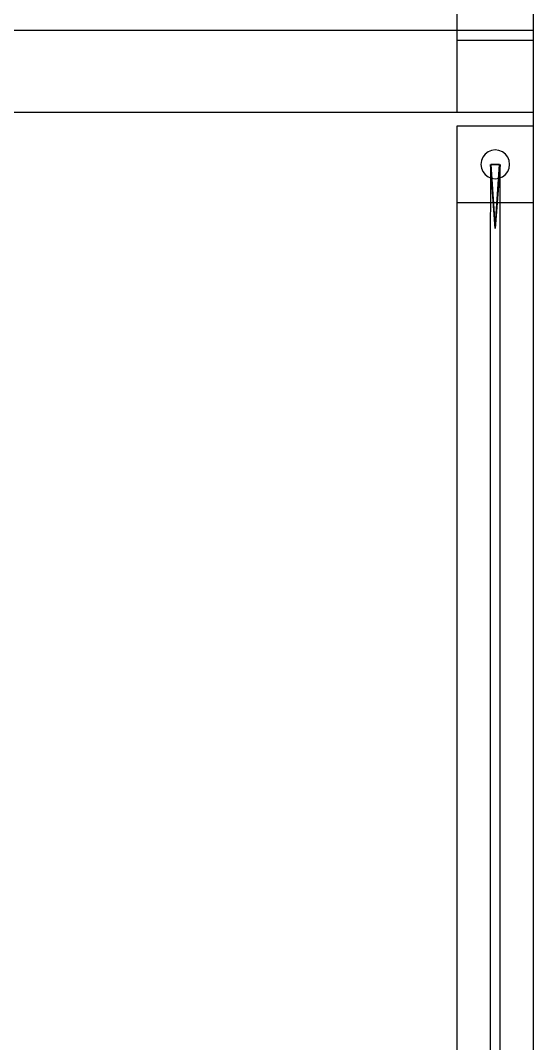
# Model space of a CAD drawing. Header units: millimetres. Extents: x -28.2 to 24.3, y -24.8 to 12.4.
# Drawn here: x 0.17 to 0.511, y -3.668 to -2.99 of the extents above; entities that cross this region are included whole.
import ezdxf

# ---------------------------------------------------------------- set-up
doc = ezdxf.new("R2010")
doc.units = ezdxf.units.MM
doc.layers.add('BUILDINGELEMENTPROXY', color=8, linetype='Continuous')

msp = doc.modelspace()

# ---------------------------------------------------------------- linework, layer by layer
at = {"layer": 'BUILDINGELEMENTPROXY'}
for p, q in [((0.45998, -1.05629, 4.56187), (0.45998, -3.05045, 3.30061)), ((0.51078, -3.05045, 3.30061), (0.51078, -1.05629, 4.56187)), ((0.51078, -3.05045, 2.43207), (0.51078, -2.72045, 2.43207)), ((0.45998, -2.95189, 3.28932), (0.45998, -3.00269, 3.28932)), ((0.51078, -3.00269, 3.28932), (0.51078, -2.95189, 3.28932)), ((0.51078, -2.99609, 2.25773), (-0.58922, -2.99609, 2.25773)), ((0.51078, -4.11609, 2.25773), (0.51078, -2.99609, 2.25773)), ((0.45998, -3.00269, 3.28932), (0.51078, -3.00269, 3.28932)), ((-0.58922, -3.05045, 2.43207), (0.51078, -3.05045, 2.43207)), ((0.45998, -3.05045, 3.30061), (0.51078, -3.05045, 3.30061)), ((0.51078, -3.05959, 3.19118), (0.45998, -3.05959, 3.19118)), ((0.45998, -3.05959, 3.19118), (0.45998, -3.11039, 3.19118)), ((0.51078, -3.05959, 3.24833), (0.45998, -3.05959, 3.24833)), ((0.45998, -3.05959, 3.24833), (0.45998, -4.11609, 3.24833)), ((0.51078, -3.11039, 3.19118), (0.51078, -3.05959, 3.19118)), ((0.51078, -4.11609, 3.24833), (0.51078, -3.05959, 3.24833)), ((0.47713, -3.08023, 3.2369), (0.47617, -3.08252, 3.2369)), ((0.47864, -3.07825, 3.2369), (0.47713, -3.08023, 3.2369)), ((0.48061, -3.07674, 3.2369), (0.47864, -3.07825, 3.2369)), ((0.48291, -3.07579, 3.2369), (0.48061, -3.07674, 3.2369)), ((0.48538, -3.07546, 3.2369), (0.48291, -3.07579, 3.2369)), ((0.48784, -3.07579, 3.2369), (0.48538, -3.07546, 3.2369)), ((0.49014, -3.07674, 3.2369), (0.48784, -3.07579, 3.2369)), ((0.49211, -3.07825, 3.2369), (0.49014, -3.07674, 3.2369)), ((0.49362, -3.08023, 3.2369), (0.49211, -3.07825, 3.2369)), ((0.49458, -3.08252, 3.2369), (0.49362, -3.08023, 3.2369)), ((0.47617, -3.08252, 3.2369), (0.47585, -3.08499, 3.2369)), ((0.47585, -3.08499, 3.2369), (0.47617, -3.08745, 3.2369)), ((0.47617, -3.08745, 3.2369), (0.47713, -3.08975, 3.2369)), ((0.48219, -3.08499, 2.34088), (0.48207, -3.14844, 2.34002)), ((0.48219, -3.08499, 3.05868), (0.48207, -3.14844, 3.05783)), ((0.48219, -3.08499, 2.42038), (0.48207, -3.14844, 2.41953)), ((0.48219, -3.08499, 2.50623), (0.48207, -3.14844, 2.50538)), ((0.48219, -3.08499, 2.58243), (0.48207, -3.14844, 2.58158)), ((0.48219, -3.08499, 2.66498), (0.48207, -3.14844, 2.66413)), ((0.48219, -3.08499, 2.74118), (0.48207, -3.14844, 2.74033)), ((0.48219, -3.08499, 2.82043), (0.48207, -3.14844, 2.81958)), ((0.48219, -3.08499, 2.90323), (0.48207, -3.14844, 2.90238)), ((0.48219, -3.08499, 2.97918), (0.48207, -3.14844, 2.97833)), ((0.48538, -3.12745, 2.34333), (0.48219, -3.08499, 2.34088)), ((0.48538, -3.12745, 3.06113), (0.48219, -3.08499, 3.05868)), ((0.48538, -3.12745, 2.42283), (0.48219, -3.08499, 2.42038)), ((0.48538, -3.12745, 2.50868), (0.48219, -3.08499, 2.50623)), ((0.48538, -3.12745, 2.58488), (0.48219, -3.08499, 2.58243)), ((0.48538, -3.12745, 2.66743), (0.48219, -3.08499, 2.66498)), ((0.48538, -3.12745, 2.74363), (0.48219, -3.08499, 2.74118)), ((0.48538, -3.12745, 2.82288), (0.48219, -3.08499, 2.82043)), ((0.48538, -3.12745, 2.90568), (0.48219, -3.08499, 2.90323)), ((0.48538, -3.12745, 2.98163), (0.48219, -3.08499, 2.97918)), ((0.48304, -3.08499, 3.06016), (0.48252, -3.08499, 3.05948)), ((0.48252, -3.08499, 3.05948), (0.48538, -3.12745, 3.06113)), ((0.48304, -3.08499, 2.42186), (0.48252, -3.08499, 2.42118)), ((0.48252, -3.08499, 2.42118), (0.48538, -3.12745, 2.42283)), ((0.48304, -3.08499, 2.50771), (0.48252, -3.08499, 2.50703)), ((0.48252, -3.08499, 2.50703), (0.48538, -3.12745, 2.50868)), ((0.48304, -3.08499, 2.58391), (0.48252, -3.08499, 2.58323)), ((0.48252, -3.08499, 2.58323), (0.48538, -3.12745, 2.58488)), ((0.48304, -3.08499, 2.74266), (0.48252, -3.08499, 2.74198)), ((0.48252, -3.08499, 2.74198), (0.48538, -3.12745, 2.74363)), ((0.48304, -3.08499, 2.82191), (0.48252, -3.08499, 2.82123)), ((0.48252, -3.08499, 2.82123), (0.48538, -3.12745, 2.82288)), ((0.48304, -3.08499, 2.90471), (0.48252, -3.08499, 2.90403)), ((0.48252, -3.08499, 2.90403), (0.48538, -3.12745, 2.90568)), ((0.48304, -3.08499, 2.98066), (0.48252, -3.08499, 2.97998)), ((0.48252, -3.08499, 2.97998), (0.48538, -3.12745, 2.98163)), ((0.48372, -3.08499, 2.34288), (0.48304, -3.08499, 2.34236)), ((0.48304, -3.08499, 2.34236), (0.48703, -3.08499, 2.34288)), ((0.48372, -3.08499, 2.34288), (0.48304, -3.08499, 2.34236)), ((0.48304, -3.08499, 2.34236), (0.48771, -3.08499, 2.34236)), ((0.48372, -3.08499, 3.06069), (0.48304, -3.08499, 3.06016)), ((0.48372, -3.08499, 2.42239), (0.48304, -3.08499, 2.42186)), ((0.48372, -3.08499, 2.50824), (0.48304, -3.08499, 2.50771)), ((0.48372, -3.08499, 2.58444), (0.48304, -3.08499, 2.58391)), ((0.48372, -3.08499, 2.66699), (0.48304, -3.08499, 2.66646)), ((0.48304, -3.08499, 2.66646), (0.48703, -3.08499, 2.66699)), ((0.48372, -3.08499, 2.66699), (0.48304, -3.08499, 2.66646)), ((0.48304, -3.08499, 2.66646), (0.48771, -3.08499, 2.66646)), ((0.48372, -3.08499, 2.74319), (0.48304, -3.08499, 2.74266)), ((0.48372, -3.08499, 2.82244), (0.48304, -3.08499, 2.82191)), ((0.48372, -3.08499, 2.90524), (0.48304, -3.08499, 2.90471)), ((0.48372, -3.08499, 2.98119), (0.48304, -3.08499, 2.98066)), ((0.48452, -3.08499, 2.34321), (0.48372, -3.08499, 2.34288)), ((0.48452, -3.08499, 2.34321), (0.48372, -3.08499, 2.34288)), ((0.48452, -3.08499, 3.06102), (0.48372, -3.08499, 3.06069)), ((0.48452, -3.08499, 2.42272), (0.48372, -3.08499, 2.42239)), ((0.48452, -3.08499, 2.50857), (0.48372, -3.08499, 2.50824)), ((0.48452, -3.08499, 2.58477), (0.48372, -3.08499, 2.58444)), ((0.48452, -3.08499, 2.66732), (0.48372, -3.08499, 2.66699)), ((0.48452, -3.08499, 2.66732), (0.48372, -3.08499, 2.66699)), ((0.48452, -3.08499, 2.74352), (0.48372, -3.08499, 2.74319)), ((0.48452, -3.08499, 2.82277), (0.48372, -3.08499, 2.82244)), ((0.48452, -3.08499, 2.90557), (0.48372, -3.08499, 2.90524)), ((0.48452, -3.08499, 2.98152), (0.48372, -3.08499, 2.98119)), ((0.48623, -3.08499, 2.34321), (0.48452, -3.08499, 2.34321)), ((0.48623, -3.08499, 2.34321), (0.48452, -3.08499, 2.34321)), ((0.48623, -3.08499, 3.06102), (0.48452, -3.08499, 3.06102)), ((0.48623, -3.08499, 2.42272), (0.48452, -3.08499, 2.42272)), ((0.48623, -3.08499, 2.50857), (0.48452, -3.08499, 2.50857)), ((0.48623, -3.08499, 2.58477), (0.48452, -3.08499, 2.58477)), ((0.48623, -3.08499, 2.66732), (0.48452, -3.08499, 2.66732)), ((0.48623, -3.08499, 2.66732), (0.48452, -3.08499, 2.66732)), ((0.48623, -3.08499, 2.74352), (0.48452, -3.08499, 2.74352)), ((0.48623, -3.08499, 2.82277), (0.48452, -3.08499, 2.82277)), ((0.48623, -3.08499, 2.90557), (0.48452, -3.08499, 2.90557)), ((0.48623, -3.08499, 2.98152), (0.48452, -3.08499, 2.98152)), ((0.48856, -3.08499, 2.34088), (0.48538, -3.12745, 2.34333)), ((0.48856, -3.08499, 3.05868), (0.48538, -3.12745, 3.06113)), ((0.48538, -3.12745, 3.06113), (0.48823, -3.08499, 3.05948)), ((0.48856, -3.08499, 2.42038), (0.48538, -3.12745, 2.42283)), ((0.48538, -3.12745, 2.42283), (0.48823, -3.08499, 2.42118)), ((0.48856, -3.08499, 2.50623), (0.48538, -3.12745, 2.50868)), ((0.48538, -3.12745, 2.50868), (0.48823, -3.08499, 2.50703)), ((0.48856, -3.08499, 2.58243), (0.48538, -3.12745, 2.58488)), ((0.48538, -3.12745, 2.58488), (0.48823, -3.08499, 2.58323)), ((0.48856, -3.08499, 2.66498), (0.48538, -3.12745, 2.66743)), ((0.48856, -3.08499, 2.74118), (0.48538, -3.12745, 2.74363)), ((0.48538, -3.12745, 2.74363), (0.48823, -3.08499, 2.74198)), ((0.48856, -3.08499, 2.82043), (0.48538, -3.12745, 2.82288)), ((0.48538, -3.12745, 2.82288), (0.48823, -3.08499, 2.82123)), ((0.48856, -3.08499, 2.90323), (0.48538, -3.12745, 2.90568)), ((0.48538, -3.12745, 2.90568), (0.48823, -3.08499, 2.90403)), ((0.48856, -3.08499, 2.97918), (0.48538, -3.12745, 2.98163)), ((0.48538, -3.12745, 2.98163), (0.48823, -3.08499, 2.97998)), ((0.48703, -3.08499, 2.34288), (0.48623, -3.08499, 2.34321)), ((0.48703, -3.08499, 2.34288), (0.48623, -3.08499, 2.34321)), ((0.48703, -3.08499, 3.06069), (0.48623, -3.08499, 3.06102)), ((0.48703, -3.08499, 2.42239), (0.48623, -3.08499, 2.42272)), ((0.48703, -3.08499, 2.50824), (0.48623, -3.08499, 2.50857)), ((0.48703, -3.08499, 2.58444), (0.48623, -3.08499, 2.58477)), ((0.48703, -3.08499, 2.66699), (0.48623, -3.08499, 2.66732)), ((0.48703, -3.08499, 2.66699), (0.48623, -3.08499, 2.66732)), ((0.48703, -3.08499, 2.74319), (0.48623, -3.08499, 2.74352)), ((0.48703, -3.08499, 2.82244), (0.48623, -3.08499, 2.82277)), ((0.48703, -3.08499, 2.90524), (0.48623, -3.08499, 2.90557)), ((0.48703, -3.08499, 2.98119), (0.48623, -3.08499, 2.98152)), ((0.48771, -3.08499, 2.34236), (0.48703, -3.08499, 2.34288)), ((0.48771, -3.08499, 3.06016), (0.48703, -3.08499, 3.06069)), ((0.48771, -3.08499, 2.42186), (0.48703, -3.08499, 2.42239)), ((0.48771, -3.08499, 2.50771), (0.48703, -3.08499, 2.50824)), ((0.48771, -3.08499, 2.58391), (0.48703, -3.08499, 2.58444)), ((0.48771, -3.08499, 2.66646), (0.48703, -3.08499, 2.66699)), ((0.48771, -3.08499, 2.74266), (0.48703, -3.08499, 2.74319)), ((0.48771, -3.08499, 2.82191), (0.48703, -3.08499, 2.82244)), ((0.48771, -3.08499, 2.90471), (0.48703, -3.08499, 2.90524)), ((0.48771, -3.08499, 2.98066), (0.48703, -3.08499, 2.98119)), ((0.48823, -3.08499, 3.05948), (0.48771, -3.08499, 3.06016)), ((0.48823, -3.08499, 2.42118), (0.48771, -3.08499, 2.42186)), ((0.48823, -3.08499, 2.50703), (0.48771, -3.08499, 2.50771)), ((0.48823, -3.08499, 2.58323), (0.48771, -3.08499, 2.58391)), ((0.48823, -3.08499, 2.74198), (0.48771, -3.08499, 2.74266)), ((0.48823, -3.08499, 2.82123), (0.48771, -3.08499, 2.82191)), ((0.48823, -3.08499, 2.90403), (0.48771, -3.08499, 2.90471)), ((0.48823, -3.08499, 2.97998), (0.48771, -3.08499, 2.98066)), ((0.48868, -3.14844, 2.34002), (0.48856, -3.08499, 2.34088)), ((0.48868, -3.14844, 3.05783), (0.48856, -3.08499, 3.05868)), ((0.48868, -3.14844, 2.41953), (0.48856, -3.08499, 2.42038)), ((0.48868, -3.14844, 2.50538), (0.48856, -3.08499, 2.50623)), ((0.48868, -3.14844, 2.58158), (0.48856, -3.08499, 2.58243)), ((0.48868, -3.14844, 2.66413), (0.48856, -3.08499, 2.66498)), ((0.48868, -3.14844, 2.74033), (0.48856, -3.08499, 2.74118)), ((0.48868, -3.14844, 2.81958), (0.48856, -3.08499, 2.82043)), ((0.48868, -3.14844, 2.90238), (0.48856, -3.08499, 2.90323)), ((0.48868, -3.14844, 2.97833), (0.48856, -3.08499, 2.97918)), ((0.49362, -3.08975, 3.2369), (0.49458, -3.08745, 3.2369)), ((0.4949, -3.08499, 3.2369), (0.49458, -3.08252, 3.2369)), ((0.49458, -3.08745, 3.2369), (0.4949, -3.08499, 3.2369)), ((0.47713, -3.08975, 3.2369), (0.47864, -3.09172, 3.2369)), ((0.47864, -3.09172, 3.2369), (0.48061, -3.09324, 3.2369)), ((0.48061, -3.09324, 3.2369), (0.48291, -3.09419, 3.2369)), ((0.48291, -3.09419, 3.2369), (0.48538, -3.09451, 3.2369)), ((0.48538, -3.09451, 3.2369), (0.48784, -3.09419, 3.2369)), ((0.48784, -3.09419, 3.2369), (0.49014, -3.09324, 3.2369)), ((0.49014, -3.09324, 3.2369), (0.49211, -3.09172, 3.2369)), ((0.49211, -3.09172, 3.2369), (0.49362, -3.08975, 3.2369)), ((0.45998, -3.11039, 3.19118), (0.51078, -3.11039, 3.19118)), ((0.48207, -3.14844, 2.34002), (0.48207, -3.21189, 2.34002)), ((0.48207, -3.14844, 3.05783), (0.48207, -3.21189, 3.05783)), ((0.48207, -3.14844, 2.41953), (0.48207, -3.21189, 2.41953)), ((0.48207, -3.14844, 2.50538), (0.48207, -3.21189, 2.50538)), ((0.48207, -3.14844, 2.58158), (0.48207, -3.21189, 2.58158)), ((0.48207, -3.14844, 2.66413), (0.48207, -3.21189, 2.66413)), ((0.48207, -3.14844, 2.74033), (0.48207, -3.21189, 2.74033)), ((0.48207, -3.14844, 2.81958), (0.48207, -3.21189, 2.81958)), ((0.48207, -3.14844, 2.90238), (0.48207, -3.21189, 2.90238)), ((0.48207, -3.14844, 2.97833), (0.48207, -3.21189, 2.97833)), ((0.48868, -3.21189, 2.34002), (0.48868, -3.14844, 2.34002)), ((0.48868, -3.21189, 3.05783), (0.48868, -3.14844, 3.05783)), ((0.48868, -3.21189, 2.41953), (0.48868, -3.14844, 2.41953)), ((0.48868, -3.21189, 2.50538), (0.48868, -3.14844, 2.50538)), ((0.48868, -3.21189, 2.58158), (0.48868, -3.14844, 2.58158)), ((0.48868, -3.21189, 2.66413), (0.48868, -3.14844, 2.66413)), ((0.48868, -3.21189, 2.74033), (0.48868, -3.14844, 2.74033)), ((0.48868, -3.21189, 2.81958), (0.48868, -3.14844, 2.81958)), ((0.48868, -3.21189, 2.90238), (0.48868, -3.14844, 2.90238)), ((0.48868, -3.21189, 2.97833), (0.48868, -3.14844, 2.97833)), ((0.48207, -3.21189, 2.34002), (0.48207, -3.27534, 2.34002)), ((0.48207, -3.21189, 3.05783), (0.48207, -3.27534, 3.05783)), ((0.48207, -3.21189, 2.41953), (0.48207, -3.27534, 2.41953)), ((0.48207, -3.21189, 2.50538), (0.48207, -3.27534, 2.50538)), ((0.48207, -3.21189, 2.58158), (0.48207, -3.27534, 2.58158)), ((0.48207, -3.21189, 2.66413), (0.48207, -3.27534, 2.66413)), ((0.48207, -3.21189, 2.74033), (0.48207, -3.27534, 2.74033)), ((0.48207, -3.21189, 2.81958), (0.48207, -3.27534, 2.81958)), ((0.48207, -3.21189, 2.90238), (0.48207, -3.27534, 2.90238)), ((0.48207, -3.21189, 2.97833), (0.48207, -3.27534, 2.97833)), ((0.48868, -3.27297, 2.34002), (0.48868, -3.21189, 2.34002)), ((0.48868, -3.27297, 3.05783), (0.48868, -3.21189, 3.05783)), ((0.48868, -3.27297, 2.41953), (0.48868, -3.21189, 2.41953)), ((0.48868, -3.27297, 2.50538), (0.48868, -3.21189, 2.50538)), ((0.48868, -3.27297, 2.58158), (0.48868, -3.21189, 2.58158)), ((0.48868, -3.27297, 2.66413), (0.48868, -3.21189, 2.66413)), ((0.48868, -3.27297, 2.74033), (0.48868, -3.21189, 2.74033)), ((0.48868, -3.27297, 2.81958), (0.48868, -3.21189, 2.81958)), ((0.48868, -3.27297, 2.90238), (0.48868, -3.21189, 2.90238)), ((0.48868, -3.27297, 2.97833), (0.48868, -3.21189, 2.97833)), ((0.48207, -3.27534, 2.34002), (0.48207, -3.33879, 2.34002)), ((0.48207, -3.27534, 3.05783), (0.48207, -3.33879, 3.05783)), ((0.48207, -3.27534, 2.41953), (0.48207, -3.33879, 2.41953)), ((0.48207, -3.27534, 2.50538), (0.48207, -3.33879, 2.50538)), ((0.48207, -3.27534, 2.58158), (0.48207, -3.33879, 2.58158)), ((0.48207, -3.27534, 2.66413), (0.48207, -3.33879, 2.66413)), ((0.48207, -3.27534, 2.74033), (0.48207, -3.33879, 2.74033)), ((0.48207, -3.27534, 2.81958), (0.48207, -3.33879, 2.81958)), ((0.48207, -3.27534, 2.90238), (0.48207, -3.33879, 2.90238)), ((0.48207, -3.27534, 2.97833), (0.48207, -3.33879, 2.97833)), ((0.48868, -3.27415, 2.34002), (0.48868, -3.27297, 2.34002)), ((0.48868, -3.27415, 3.05783), (0.48868, -3.27297, 3.05783)), ((0.48868, -3.27415, 2.41953), (0.48868, -3.27297, 2.41953)), ((0.48868, -3.27415, 2.50538), (0.48868, -3.27297, 2.50538)), ((0.48868, -3.27415, 2.58158), (0.48868, -3.27297, 2.58158)), ((0.48868, -3.27415, 2.66413), (0.48868, -3.27297, 2.66413)), ((0.48868, -3.27415, 2.74033), (0.48868, -3.27297, 2.74033)), ((0.48868, -3.27415, 2.81958), (0.48868, -3.27297, 2.81958)), ((0.48868, -3.27415, 2.90238), (0.48868, -3.27297, 2.90238)), ((0.48868, -3.27415, 2.97833), (0.48868, -3.27297, 2.97833)), ((0.48868, -3.33404, 2.34002), (0.48868, -3.27415, 2.34002)), ((0.48868, -3.33404, 3.05783), (0.48868, -3.27415, 3.05783)), ((0.48868, -3.33404, 2.41953), (0.48868, -3.27415, 2.41953)), ((0.48868, -3.33404, 2.50538), (0.48868, -3.27415, 2.50538)), ((0.48868, -3.33404, 2.58158), (0.48868, -3.27415, 2.58158)), ((0.48868, -3.33404, 2.66413), (0.48868, -3.27415, 2.66413)), ((0.48868, -3.33404, 2.74033), (0.48868, -3.27415, 2.74033)), ((0.48868, -3.33404, 2.81958), (0.48868, -3.27415, 2.81958)), ((0.48868, -3.33404, 2.90238), (0.48868, -3.27415, 2.90238)), ((0.48868, -3.33404, 2.97833), (0.48868, -3.27415, 2.97833)), ((0.48207, -3.33879, 2.34002), (0.48207, -3.40105, 2.34002)), ((0.48207, -3.33879, 3.05783), (0.48207, -3.40105, 3.05783)), ((0.48207, -3.33879, 2.41953), (0.48207, -3.40105, 2.41953)), ((0.48207, -3.33879, 2.50538), (0.48207, -3.40105, 2.50538)), ((0.48207, -3.33879, 2.58158), (0.48207, -3.40105, 2.58158)), ((0.48207, -3.33879, 2.66413), (0.48207, -3.40105, 2.66413)), ((0.48207, -3.33879, 2.74033), (0.48207, -3.40105, 2.74033)), ((0.48207, -3.33879, 2.81958), (0.48207, -3.40105, 2.81958)), ((0.48207, -3.33879, 2.90238), (0.48207, -3.40105, 2.90238)), ((0.48207, -3.33879, 2.97833), (0.48207, -3.40105, 2.97833)), ((0.48868, -3.33641, 2.34002), (0.48868, -3.33404, 2.34002)), ((0.48868, -3.33641, 3.05783), (0.48868, -3.33404, 3.05783)), ((0.48868, -3.33641, 2.41953), (0.48868, -3.33404, 2.41953)), ((0.48868, -3.33641, 2.50538), (0.48868, -3.33404, 2.50538)), ((0.48868, -3.33641, 2.58158), (0.48868, -3.33404, 2.58158)), ((0.48868, -3.33641, 2.66413), (0.48868, -3.33404, 2.66413)), ((0.48868, -3.33641, 2.74033), (0.48868, -3.33404, 2.74033)), ((0.48868, -3.33641, 2.81958), (0.48868, -3.33404, 2.81958)), ((0.48868, -3.33641, 2.90238), (0.48868, -3.33404, 2.90238)), ((0.48868, -3.33641, 2.97833), (0.48868, -3.33404, 2.97833)), ((0.48868, -3.39631, 2.34002), (0.48868, -3.33641, 2.34002)), ((0.48868, -3.39631, 3.05783), (0.48868, -3.33641, 3.05783)), ((0.48868, -3.39631, 2.41953), (0.48868, -3.33641, 2.41953)), ((0.48868, -3.39631, 2.50538), (0.48868, -3.33641, 2.50538)), ((0.48868, -3.39631, 2.58158), (0.48868, -3.33641, 2.58158)), ((0.48868, -3.39631, 2.66413), (0.48868, -3.33641, 2.66413)), ((0.48868, -3.39631, 2.74033), (0.48868, -3.33641, 2.74033)), ((0.48868, -3.39631, 2.81958), (0.48868, -3.33641, 2.81958)), ((0.48868, -3.39631, 2.90238), (0.48868, -3.33641, 2.90238)), ((0.48868, -3.39631, 2.97833), (0.48868, -3.33641, 2.97833)), ((0.48868, -3.39927, 2.34002), (0.48868, -3.39631, 2.34002)), ((0.48868, -3.39927, 3.05783), (0.48868, -3.39631, 3.05783)), ((0.48868, -3.39927, 2.41953), (0.48868, -3.39631, 2.41953)), ((0.48868, -3.39927, 2.50538), (0.48868, -3.39631, 2.50538)), ((0.48868, -3.39927, 2.58158), (0.48868, -3.39631, 2.58158)), ((0.48868, -3.39927, 2.66413), (0.48868, -3.39631, 2.66413)), ((0.48868, -3.39927, 2.74033), (0.48868, -3.39631, 2.74033)), ((0.48868, -3.39927, 2.81958), (0.48868, -3.39631, 2.81958)), ((0.48868, -3.39927, 2.90238), (0.48868, -3.39631, 2.90238)), ((0.48868, -3.39927, 2.97833), (0.48868, -3.39631, 2.97833)), ((0.48868, -3.45857, 2.34002), (0.48868, -3.39927, 2.34002)), ((0.48868, -3.45857, 3.05783), (0.48868, -3.39927, 3.05783)), ((0.48868, -3.45857, 2.41953), (0.48868, -3.39927, 2.41953)), ((0.48868, -3.45857, 2.50538), (0.48868, -3.39927, 2.50538)), ((0.48868, -3.45857, 2.58158), (0.48868, -3.39927, 2.58158)), ((0.48868, -3.45857, 2.66413), (0.48868, -3.39927, 2.66413)), ((0.48868, -3.45857, 2.74033), (0.48868, -3.39927, 2.74033)), ((0.48868, -3.45857, 2.81958), (0.48868, -3.39927, 2.81958)), ((0.48868, -3.45857, 2.90238), (0.48868, -3.39927, 2.90238)), ((0.48868, -3.45857, 2.97833), (0.48868, -3.39927, 2.97833)), ((0.48207, -3.40105, 2.34002), (0.48207, -3.40224, 2.34002)), ((0.48207, -3.40105, 3.05783), (0.48207, -3.40224, 3.05783)), ((0.48207, -3.40105, 2.41953), (0.48207, -3.40224, 2.41953)), ((0.48207, -3.40105, 2.50538), (0.48207, -3.40224, 2.50538)), ((0.48207, -3.40105, 2.58158), (0.48207, -3.40224, 2.58158)), ((0.48207, -3.40105, 2.66413), (0.48207, -3.40224, 2.66413)), ((0.48207, -3.40105, 2.74033), (0.48207, -3.40224, 2.74033)), ((0.48207, -3.40105, 2.81958), (0.48207, -3.40224, 2.81958)), ((0.48207, -3.40105, 2.90238), (0.48207, -3.40224, 2.90238)), ((0.48207, -3.40105, 2.97833), (0.48207, -3.40224, 2.97833)), ((0.48207, -3.40224, 2.34002), (0.48207, -3.46331, 2.34002)), ((0.48207, -3.40224, 3.05783), (0.48207, -3.46331, 3.05783)), ((0.48207, -3.40224, 2.41953), (0.48207, -3.46331, 2.41953)), ((0.48207, -3.40224, 2.50538), (0.48207, -3.46331, 2.50538)), ((0.48207, -3.40224, 2.58158), (0.48207, -3.46331, 2.58158)), ((0.48207, -3.40224, 2.66413), (0.48207, -3.46331, 2.66413)), ((0.48207, -3.40224, 2.74033), (0.48207, -3.46331, 2.74033)), ((0.48207, -3.40224, 2.81958), (0.48207, -3.46331, 2.81958)), ((0.48207, -3.40224, 2.90238), (0.48207, -3.46331, 2.90238)), ((0.48207, -3.40224, 2.97833), (0.48207, -3.46331, 2.97833)), ((0.48868, -3.46213, 2.34002), (0.48868, -3.45857, 2.34002)), ((0.48868, -3.46213, 3.05783), (0.48868, -3.45857, 3.05783)), ((0.48868, -3.46213, 2.41953), (0.48868, -3.45857, 2.41953)), ((0.48868, -3.46213, 2.50538), (0.48868, -3.45857, 2.50538)), ((0.48868, -3.46213, 2.58158), (0.48868, -3.45857, 2.58158)), ((0.48868, -3.46213, 2.66413), (0.48868, -3.45857, 2.66413)), ((0.48868, -3.46213, 2.74033), (0.48868, -3.45857, 2.74033)), ((0.48868, -3.46213, 2.81958), (0.48868, -3.45857, 2.81958)), ((0.48868, -3.46213, 2.90238), (0.48868, -3.45857, 2.90238)), ((0.48868, -3.46213, 2.97833), (0.48868, -3.45857, 2.97833)), ((0.48207, -3.46331, 2.34002), (0.48207, -3.46568, 2.34002)), ((0.48207, -3.46331, 3.05783), (0.48207, -3.46568, 3.05783)), ((0.48207, -3.46331, 2.41953), (0.48207, -3.46568, 2.41953)), ((0.48207, -3.46331, 2.50538), (0.48207, -3.46568, 2.50538)), ((0.48207, -3.46331, 2.58158), (0.48207, -3.46568, 2.58158)), ((0.48207, -3.46331, 2.66413), (0.48207, -3.46568, 2.66413)), ((0.48207, -3.46331, 2.74033), (0.48207, -3.46568, 2.74033)), ((0.48207, -3.46331, 2.81958), (0.48207, -3.46568, 2.81958)), ((0.48207, -3.46331, 2.90238), (0.48207, -3.46568, 2.90238)), ((0.48207, -3.46331, 2.97833), (0.48207, -3.46568, 2.97833)), ((0.48207, -3.46568, 2.34002), (0.48207, -3.52558, 2.34002)), ((0.48207, -3.46568, 3.05783), (0.48207, -3.52558, 3.05783)), ((0.48207, -3.46568, 2.41953), (0.48207, -3.52558, 2.41953)), ((0.48207, -3.46568, 2.50538), (0.48207, -3.52558, 2.50538)), ((0.48207, -3.46568, 2.58158), (0.48207, -3.52558, 2.58158)), ((0.48207, -3.46568, 2.66413), (0.48207, -3.52558, 2.66413)), ((0.48207, -3.46568, 2.74033), (0.48207, -3.52558, 2.74033)), ((0.48207, -3.46568, 2.81958), (0.48207, -3.52558, 2.81958)), ((0.48207, -3.46568, 2.90238), (0.48207, -3.52558, 2.90238)), ((0.48207, -3.46568, 2.97833), (0.48207, -3.52558, 2.97833)), ((0.48868, -3.52083, 2.34002), (0.48868, -3.46213, 2.34002)), ((0.48868, -3.52083, 3.05783), (0.48868, -3.46213, 3.05783)), ((0.48868, -3.52083, 2.41953), (0.48868, -3.46213, 2.41953)), ((0.48868, -3.52083, 2.50538), (0.48868, -3.46213, 2.50538)), ((0.48868, -3.52083, 2.58158), (0.48868, -3.46213, 2.58158)), ((0.48868, -3.52083, 2.66413), (0.48868, -3.46213, 2.66413)), ((0.48868, -3.52083, 2.74033), (0.48868, -3.46213, 2.74033)), ((0.48868, -3.52083, 2.81958), (0.48868, -3.46213, 2.81958)), ((0.48868, -3.52083, 2.90238), (0.48868, -3.46213, 2.90238)), ((0.48868, -3.52083, 2.97833), (0.48868, -3.46213, 2.97833)), ((0.48868, -3.52498, 2.34002), (0.48868, -3.52083, 2.34002)), ((0.48868, -3.52498, 3.05783), (0.48868, -3.52083, 3.05783)), ((0.48868, -3.52498, 2.41953), (0.48868, -3.52083, 2.41953)), ((0.48868, -3.52498, 2.50538), (0.48868, -3.52083, 2.50538)), ((0.48868, -3.52498, 2.58158), (0.48868, -3.52083, 2.58158)), ((0.48868, -3.52498, 2.66413), (0.48868, -3.52083, 2.66413)), ((0.48868, -3.52498, 2.74033), (0.48868, -3.52083, 2.74033)), ((0.48868, -3.52498, 2.81958), (0.48868, -3.52083, 2.81958)), ((0.48868, -3.52498, 2.90238), (0.48868, -3.52083, 2.90238)), ((0.48868, -3.52498, 2.97833), (0.48868, -3.52083, 2.97833)), ((0.48207, -3.52558, 2.34002), (0.48207, -3.52913, 2.34002)), ((0.48207, -3.52558, 3.05783), (0.48207, -3.52913, 3.05783)), ((0.48207, -3.52558, 2.41953), (0.48207, -3.52913, 2.41953)), ((0.48207, -3.52558, 2.50538), (0.48207, -3.52913, 2.50538)), ((0.48207, -3.52558, 2.58158), (0.48207, -3.52913, 2.58158)), ((0.48207, -3.52558, 2.66413), (0.48207, -3.52913, 2.66413)), ((0.48207, -3.52558, 2.74033), (0.48207, -3.52913, 2.74033)), ((0.48207, -3.52558, 2.81958), (0.48207, -3.52913, 2.81958)), ((0.48207, -3.52558, 2.90238), (0.48207, -3.52913, 2.90238)), ((0.48207, -3.52558, 2.97833), (0.48207, -3.52913, 2.97833)), ((0.48207, -3.52913, 2.34002), (0.48207, -3.58784, 2.34002)), ((0.48207, -3.52913, 3.05783), (0.48207, -3.58784, 3.05783)), ((0.48207, -3.52913, 2.41953), (0.48207, -3.58784, 2.41953)), ((0.48207, -3.52913, 2.50538), (0.48207, -3.58784, 2.50538)), ((0.48207, -3.52913, 2.58158), (0.48207, -3.58784, 2.58158)), ((0.48207, -3.52913, 2.66413), (0.48207, -3.58784, 2.66413)), ((0.48207, -3.52913, 2.74033), (0.48207, -3.58784, 2.74033)), ((0.48207, -3.52913, 2.81958), (0.48207, -3.58784, 2.81958)), ((0.48207, -3.52913, 2.90238), (0.48207, -3.58784, 2.90238)), ((0.48207, -3.52913, 2.97833), (0.48207, -3.58784, 2.97833)), ((0.48868, -3.5831, 2.34002), (0.48868, -3.52498, 2.34002)), ((0.48868, -3.5831, 3.05783), (0.48868, -3.52498, 3.05783)), ((0.48868, -3.5831, 2.41953), (0.48868, -3.52498, 2.41953)), ((0.48868, -3.5831, 2.50538), (0.48868, -3.52498, 2.50538)), ((0.48868, -3.5831, 2.58158), (0.48868, -3.52498, 2.58158)), ((0.48868, -3.5831, 2.66413), (0.48868, -3.52498, 2.66413)), ((0.48868, -3.5831, 2.74033), (0.48868, -3.52498, 2.74033)), ((0.48868, -3.5831, 2.81958), (0.48868, -3.52498, 2.81958)), ((0.48868, -3.5831, 2.90238), (0.48868, -3.52498, 2.90238)), ((0.48868, -3.5831, 2.97833), (0.48868, -3.52498, 2.97833)), ((0.48868, -3.58784, 2.34002), (0.48868, -3.5831, 2.34002)), ((0.48868, -3.58784, 3.05783), (0.48868, -3.5831, 3.05783)), ((0.48868, -3.58784, 2.41953), (0.48868, -3.5831, 2.41953)), ((0.48868, -3.58784, 2.50538), (0.48868, -3.5831, 2.50538)), ((0.48868, -3.58784, 2.58158), (0.48868, -3.5831, 2.58158)), ((0.48868, -3.58784, 2.66413), (0.48868, -3.5831, 2.66413)), ((0.48868, -3.58784, 2.74033), (0.48868, -3.5831, 2.74033)), ((0.48868, -3.58784, 2.81958), (0.48868, -3.5831, 2.81958)), ((0.48868, -3.58784, 2.90238), (0.48868, -3.5831, 2.90238)), ((0.48868, -3.58784, 2.97833), (0.48868, -3.5831, 2.97833)), ((0.48207, -3.58784, 2.34002), (0.48207, -3.59258, 2.34002)), ((0.48207, -3.58784, 3.05783), (0.48207, -3.59258, 3.05783)), ((0.48207, -3.58784, 2.41953), (0.48207, -3.59258, 2.41953)), ((0.48207, -3.58784, 2.50538), (0.48207, -3.59258, 2.50538)), ((0.48207, -3.58784, 2.58158), (0.48207, -3.59258, 2.58158)), ((0.48207, -3.58784, 2.66413), (0.48207, -3.59258, 2.66413)), ((0.48207, -3.58784, 2.74033), (0.48207, -3.59258, 2.74033)), ((0.48207, -3.58784, 2.81958), (0.48207, -3.59258, 2.81958)), ((0.48207, -3.58784, 2.90238), (0.48207, -3.59258, 2.90238)), ((0.48207, -3.58784, 2.97833), (0.48207, -3.59258, 2.97833)), ((0.48868, -3.64655, 2.34002), (0.48868, -3.58784, 2.34002)), ((0.48868, -3.64655, 3.05783), (0.48868, -3.58784, 3.05783)), ((0.48868, -3.64655, 2.41953), (0.48868, -3.58784, 2.41953)), ((0.48868, -3.64655, 2.50538), (0.48868, -3.58784, 2.50538)), ((0.48868, -3.64655, 2.58158), (0.48868, -3.58784, 2.58158)), ((0.48868, -3.64655, 2.66413), (0.48868, -3.58784, 2.66413)), ((0.48868, -3.64655, 2.74033), (0.48868, -3.58784, 2.74033)), ((0.48868, -3.64655, 2.81958), (0.48868, -3.58784, 2.81958)), ((0.48868, -3.64655, 2.90238), (0.48868, -3.58784, 2.90238)), ((0.48868, -3.64655, 2.97833), (0.48868, -3.58784, 2.97833)), ((0.48207, -3.59258, 2.34002), (0.48207, -3.6501, 2.34002)), ((0.48207, -3.59258, 3.05783), (0.48207, -3.6501, 3.05783)), ((0.48207, -3.59258, 2.41953), (0.48207, -3.6501, 2.41953)), ((0.48207, -3.59258, 2.50538), (0.48207, -3.6501, 2.50538)), ((0.48207, -3.59258, 2.58158), (0.48207, -3.6501, 2.58158)), ((0.48207, -3.59258, 2.66413), (0.48207, -3.6501, 2.66413)), ((0.48207, -3.59258, 2.74033), (0.48207, -3.6501, 2.74033)), ((0.48207, -3.59258, 2.81958), (0.48207, -3.6501, 2.81958)), ((0.48207, -3.59258, 2.90238), (0.48207, -3.6501, 2.90238)), ((0.48207, -3.59258, 2.97833), (0.48207, -3.6501, 2.97833)), ((0.48207, -3.6501, 2.34002), (0.48207, -3.65485, 2.34002)), ((0.48207, -3.6501, 3.05783), (0.48207, -3.65485, 3.05783)), ((0.48207, -3.6501, 2.41953), (0.48207, -3.65485, 2.41953)), ((0.48207, -3.6501, 2.50538), (0.48207, -3.65485, 2.50538)), ((0.48207, -3.6501, 2.58158), (0.48207, -3.65485, 2.58158)), ((0.48207, -3.6501, 2.66413), (0.48207, -3.65485, 2.66413)), ((0.48207, -3.6501, 2.74033), (0.48207, -3.65485, 2.74033)), ((0.48207, -3.6501, 2.81958), (0.48207, -3.65485, 2.81958)), ((0.48207, -3.6501, 2.90238), (0.48207, -3.65485, 2.90238)), ((0.48207, -3.6501, 2.97833), (0.48207, -3.65485, 2.97833)), ((0.48868, -3.6501, 2.34002), (0.48868, -3.64655, 2.34002)), ((0.48868, -3.6501, 3.05783), (0.48868, -3.64655, 3.05783)), ((0.48868, -3.6501, 2.41953), (0.48868, -3.64655, 2.41953)), ((0.48868, -3.6501, 2.50538), (0.48868, -3.64655, 2.50538)), ((0.48868, -3.6501, 2.58158), (0.48868, -3.64655, 2.58158)), ((0.48868, -3.6501, 2.66413), (0.48868, -3.64655, 2.66413)), ((0.48868, -3.6501, 2.74033), (0.48868, -3.64655, 2.74033)), ((0.48868, -3.6501, 2.81958), (0.48868, -3.64655, 2.81958)), ((0.48868, -3.6501, 2.90238), (0.48868, -3.64655, 2.90238)), ((0.48868, -3.6501, 2.97833), (0.48868, -3.64655, 2.97833)), ((0.48868, -3.70999, 2.34002), (0.48868, -3.6501, 2.34002)), ((0.48868, -3.70999, 3.05783), (0.48868, -3.6501, 3.05783)), ((0.48868, -3.70999, 2.41953), (0.48868, -3.6501, 2.41953)), ((0.48868, -3.70999, 2.50538), (0.48868, -3.6501, 2.50538)), ((0.48868, -3.70999, 2.58158), (0.48868, -3.6501, 2.58158)), ((0.48868, -3.70999, 2.66413), (0.48868, -3.6501, 2.66413)), ((0.48868, -3.70999, 2.74033), (0.48868, -3.6501, 2.74033)), ((0.48868, -3.70999, 2.81958), (0.48868, -3.6501, 2.81958)), ((0.48868, -3.70999, 2.90238), (0.48868, -3.6501, 2.90238)), ((0.48868, -3.70999, 2.97833), (0.48868, -3.6501, 2.97833)), ((0.48207, -3.65485, 2.34002), (0.48207, -3.71237, 2.34002)), ((0.48207, -3.65485, 3.05783), (0.48207, -3.71237, 3.05783)), ((0.48207, -3.65485, 2.41953), (0.48207, -3.71237, 2.41953)), ((0.48207, -3.65485, 2.50538), (0.48207, -3.71237, 2.50538)), ((0.48207, -3.65485, 2.58158), (0.48207, -3.71237, 2.58158)), ((0.48207, -3.65485, 2.66413), (0.48207, -3.71237, 2.66413)), ((0.48207, -3.65485, 2.74033), (0.48207, -3.71237, 2.74033)), ((0.48207, -3.65485, 2.81958), (0.48207, -3.71237, 2.81958)), ((0.48207, -3.65485, 2.90238), (0.48207, -3.71237, 2.90238)), ((0.48207, -3.65485, 2.97833), (0.48207, -3.71237, 2.97833))]:
    msp.add_line(p, q, dxfattribs=at)

doc.saveas('drawing.dxf')
